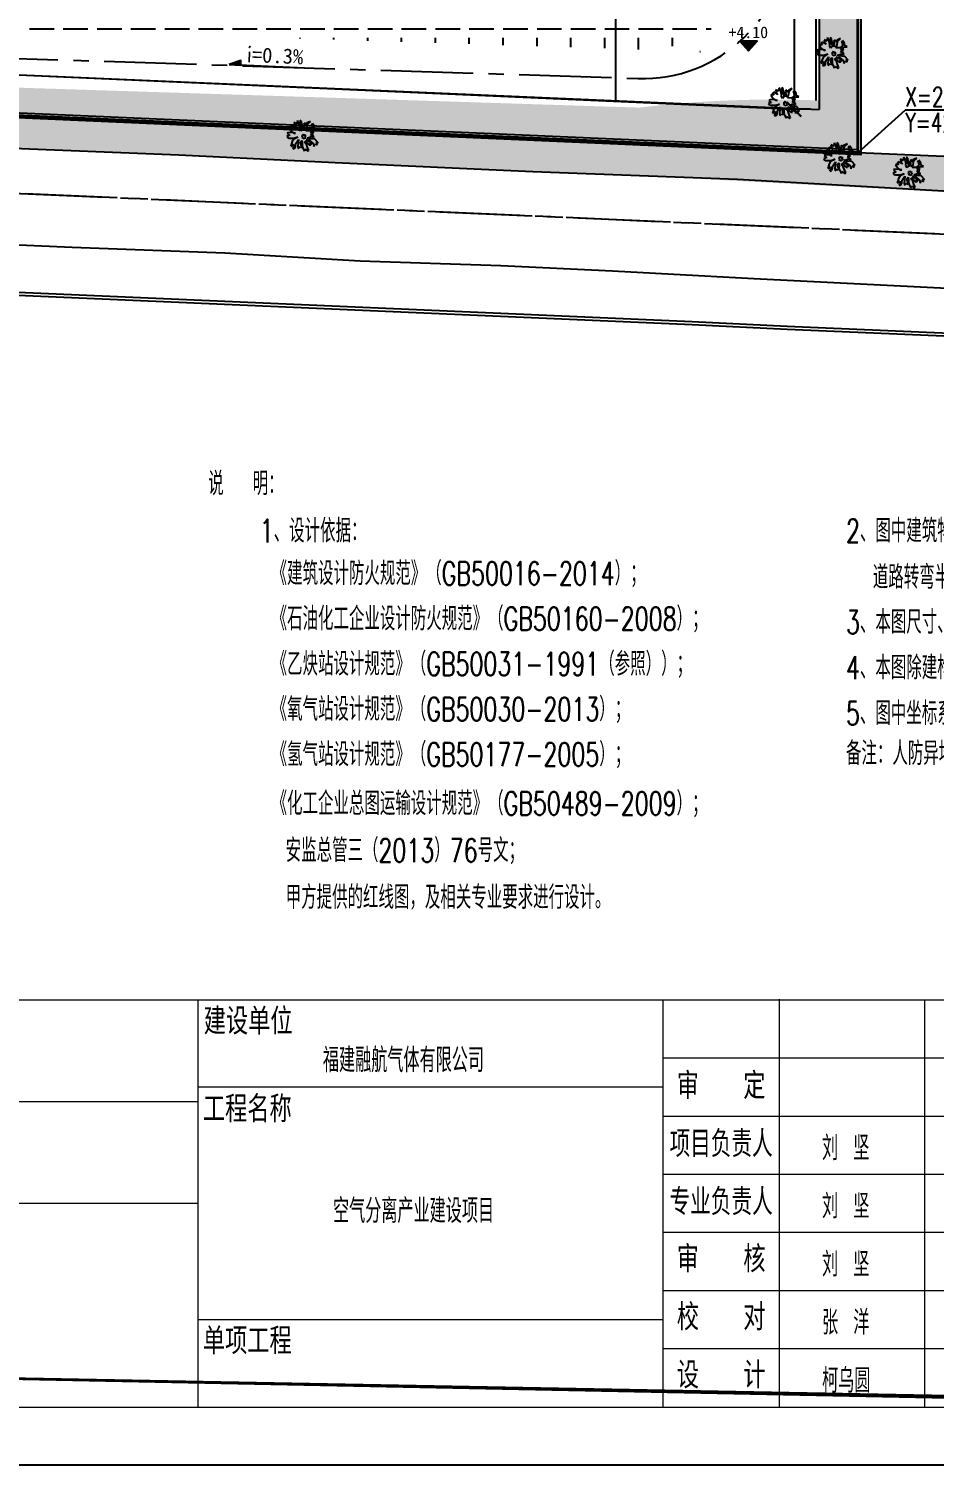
# Model space of a CAD drawing. Header units: millimetres. Extents: x 397874 to 6871063, y -8 to 5775840.
# Drawn here: x 429105.8 to 429199.3, y 2812595.3 to 2812743.5 of the extents above; entities that cross this region are included whole.
import ezdxf

# ---------------------------------------------------------------- set-up
doc = ezdxf.new("R2010")
doc.units = ezdxf.units.MM
doc.header["$LTSCALE"] = 1000
for name, pattern in [('ACAD_ISO10W100', [18, 12, -3, 0, -3]), ('CENTER2', [28.575000000000003, 19.05, -3.175, 3.175, -3.175]), ('CONTINOUS', [0])]:
    doc.linetypes.add(name, pattern=pattern)
for name, color, linetype in [('_TCH_MASK', 7, 'Continuous'), ('GRASST', 62, 'Continuous'), ('PUB_TEXT', 7, 'Continuous'), ('T1', 92, 'Continuous'), ('坐标层', 7, 'Continuous'), ('居民地线', 2, 'Continuous'), ('规划路中心线（FQ）', 2, 'Continuous')]:
    doc.layers.add(name, color=color, linetype=linetype)
doc.layers.add('FRAME', color=3, linetype='Continuous', lineweight=18)
doc.styles.add('DIM', font='txt')
doc.styles.add('dxfs', font='txt.shx', dxfattribs={"width": 0.7, "bigfont": 'dxfs.shx'})
doc.styles.add('FRAME', font='simhei.ttf', dxfattribs={"width": 0.7})
doc.styles.add('HZTXT', font='txt.shx', dxfattribs={"width": 0.75, "bigfont": 'hzdx.shx'})
doc.styles.get("Standard").update_dxf_attribs({"font": 'txt', "bigfont": 'hzdx.shx'})
doc.dimstyles.new('ISO-25', dxfattribs={"dimtxt": 2, "dimasz": 0.75, "dimexe": 1.25, "dimexo": 0.625, "dimtad": 1, "dimdec": 1, "dimdsep": 46, "dimtxsty": 'HZTXT', "dimblk": 'ARCHTICK', "dimcen": 2.5, "dimadec": 0, "dimazin": 0, "dimtfac": 1, "dimtdec": 1, "dimtmove": 0, "dimatfit": 3, "dimldrblk": 'ARCHTICK', "dimfxl": 1, "dimarcsym": 0})

# ---------------------------------------------------------------- blocks, each defined once
blk = doc.blocks.new('LV-5-1')
at = {"layer": 'T1', "color": 92, "linetype": 'Continuous'}
for p, q in [((-0.516158262853935, 1.342288916692794), (-0.5471024400111162, 1.189982487740878)), ((-0.3945174198860428, 1.250477886189444), (-0.516158262853935, 1.342288916692794)), ((-0.2112668137770299, 1.371840137984094), (-0.2423038546585872, 1.189053850497018)), ((-0.1504928241553216, 1.310694693464839), (-0.2112668137770299, 1.371840137984094)), ((0.0621232757962957, 1.066205779112181), (-0.1504928241553216, 1.310694693464839)), ((-1.372751668469988, 0.3085739107771559), (-1.373123123367549, 0.1866544766361784)), ((-1.373123123367549, 0.1866544766361784), (-1.06841740173941, 0.1552459808571314)), ((-1.189686789809755, 0.3689764455013176), (-1.372751668469988, 0.3085739107771559)), ((-1.219609465998673, 0.551948460437174), (-1.098061486755171, 0.4296575713986499)), ((-0.9757705977166609, 0.5512055506420808), (-1.219609465998673, 0.551948460437174)), ((-1.098061486755171, 0.4296575713986499), (-1.189686789809755, 0.3689764455013176)), ((-1.06841740173941, 0.1552459808571314), (-0.7638045438357324, 0.0933576265427831)), ((-0.7320245931590819, 0.5199827823118142), (-0.9757705977166609, 0.5512055506420808)), ((-0.6706005574666563, 0.6721963475391988), (-0.8230927138672683, 0.6421808076259623)), ((-0.8230927138672683, 0.6421808076259623), (-0.7623187242455458, 0.5810353631066931)), ((-0.4590988222076788, 0.0619491307636082), (-0.764175998733279, -0.0285618075981944)), ((-0.7638045438357324, 0.0933576265427831), (-0.6417922459703789, 0.1234660301804098)), ((-0.7623187242455458, 0.5810353631066931), (-0.57962530048286, 0.5195184636898915)), ((-0.4886500434990637, 0.3668405798404279), (-0.7320245931590819, 0.5199827823118142)), ((-0.7308173647420517, 0.9162209432700763), (-0.7008946885531202, 0.7332489283342198)), ((-0.5481239409793659, 0.8547040438532605), (-0.7308173647420517, 0.9162209432700763)), ((-0.7008946885531202, 0.7332489283342198), (-0.6706005574666563, 0.6721963475391988)), ((-0.6417922459703789, 0.1234660301804098), (-0.4590988222076788, 0.0619491307636082)), ((-0.57962530048286, 0.5195184636898915), (-0.3359721596496001, 0.4578158368243095)), ((-0.3048422550436527, 0.6710819828465588), (-0.5481239409793659, 0.8547040438532605)), ((-0.5471024400111162, 1.189982487740878), (-0.4865141778381599, 1.067877326151134)), ((-0.2755696249254243, 0.2747509581640628), (-0.4886500434990637, 0.3668405798404279)), ((-0.4865141778381599, 1.067877326151134), (-0.4257401882164515, 1.006731881631865)), ((-0.4257401882164515, 1.006731881631865), (-0.2432324919024609, 0.8842552651445743)), ((-0.3035421629022323, 1.097800002340122), (-0.3945174198860428, 1.250477886189444)), ((-0.3359721596496001, 0.4578158368243095), (-0.2755696249254243, 0.2747509581640628)), ((-0.0615605691080248, 0.4874599218399993), (-0.3048422550436527, 0.6710819828465588)), ((-0.1817155924856593, 1.06694868890726), (-0.3035421629022323, 1.097800002340122)), ((-0.2459255399096634, 0.0003393676224022), (-0.2155385450988092, -0.0302333546371472)), ((-0.1544859643039302, 6.07764492457e-05), (-0.2459255399096634, 0.0003393676224022)), ((-0.2432324919024609, 0.8842552651445743), (-0.0615605691080248, 0.4874599218399993)), ((-0.2423038546585872, 1.189053850497018), (-0.1817155924856593, 1.06694868890726)), ((-0.1542073731307738, 0.0915003520550499), (-0.1544859643039302, 6.07764492457e-05)), ((-0.0322879389897963, 0.0911288971575033), (-0.1542073731307738, 0.0915003520550499)), ((0.0284860506319262, 0.0299834526382483), (-0.0322879389897963, 0.0911288971575033)), ((0.0896314951511812, 0.0907574422599566), (0.0284860506319262, 0.0299834526382483)), ((0.0588730454427804, -0.0005892696214573), (0.0896314951511812, 0.0907574422599566)), ((0.1833926638665844, 0.8524753144679948), (0.0621232757962957, 1.066205779112181)), ((0.2746465120235371, 0.7912370062243355), (0.1820925717251782, 0.4257572949744173)), ((0.1820925717251782, 0.4257572949744173), (0.1825568903471009, 0.5781565876507102)), ((0.1825568903471009, 0.5781565876507102), (0.1833926638665844, 0.8524753144679948)), ((0.3665504062512781, 0.9433577077273299), (0.2746465120235371, 0.7912370062243355)), ((0.4891198864629587, 1.156345262576565), (0.3665504062512781, 0.9433577077273299)), ((0.5808380532418482, 1.247506247009071), (0.4891198864629587, 1.156345262576565)), ((0.5784235964078022, 0.4550299250927168), (0.7925255159496061, 0.6982187473039687)), ((0.6702346269110819, 0.5766707680605379), (0.5784235964078022, 0.4550299250927168)), ((0.7027574873828257, 1.247134792111524), (0.5808380532418482, 1.247506247009071)), ((0.883872227830949, 0.6674602975954826), (0.6702346269110819, 0.5766707680605379)), ((0.6716275827768783, 1.033868646089275), (0.7027574873828257, 1.247134792111524)), ((0.7019217138633564, 0.9728160652943956), (0.6716275827768783, 1.033868646089275)), ((0.8241197391774904, 1.063884186002511), (0.7019217138633564, 0.9728160652943956)), ((0.7925255159496061, 0.6982187473039687), (0.9458534458696874, 1.002553014034476)), ((0.9461320370428581, 1.09399258964028), (0.8241197391774904, 1.063884186002511)), ((1.005884525696331, 0.6975687012332656), (0.883872227830949, 0.6674602975954826)), ((0.9458534458696874, 1.002553014034476), (0.9461320370428581, 1.09399258964028)), ((1.004120114932988, 0.1184513890635372), (1.187370721042072, 0.2398136408582019)), ((1.126132412798412, 0.148559792701306), (1.004120114932988, 0.1184513890635372)), ((1.249723393978343, 0.6968257914381724), (1.005884525696331, 0.6975687012332656)), ((1.24805184693939, 0.1481883378037594), (1.126132412798412, 0.148559792701306)), ((1.127061050042272, 0.453358378053764), (1.188299358285917, 0.5446122262106456)), ((1.309940201253738, 0.4528011957074369), (1.127061050042272, 0.453358378053764)), ((1.187370721042072, 0.2398136408582019), (1.34004860489145, 0.3307888978420692)), ((1.188299358285917, 0.5446122262106456), (1.280017525064821, 0.6357732106432934)), ((1.216921942333443, -0.0650778082186321), (1.461225129237334, 0.0865785746625676)), ((1.339398558820733, 0.1174298880952875), (1.24805184693939, 0.1481883378037594)), ((1.280017525064821, 0.6357732106432934), (1.249723393978343, 0.6968257914381724)), ((1.340420059788983, 0.4527083319830467), (1.309940201253738, 0.4528011957074369)), ((1.461225129237334, 0.0865785746625676), (1.339398558820733, 0.1174298880952875)), ((1.34004860489145, 0.3307888978420692), (1.340420059788983, 0.4527083319830467)), ((-1.131698711919569, -0.6065647550752828), (-1.314856454304248, -0.69744714833476)), ((-1.314856454304248, -0.69744714833476), (-1.071203313471003, -0.759149775200342)), ((-1.283447958525144, -0.3927414267067064), (-1.131698711919569, -0.6065647550752828)), ((-1.100754534762387, -0.454258326123508), (-1.283447958525144, -0.3927414267067064)), ((-1.071203313471003, -0.759149775200342), (-1.193494202509598, -0.8806977544437729)), ((-1.193494202509598, -0.8806977544437729), (-0.7664975918429491, -0.7905582709793748)), ((-0.97883510062141, -0.4546297810210547), (-1.100754534762387, -0.454258326123508)), ((-0.856079892960949, -0.1806825091013309), (-1.008943504259094, -0.332617483155687)), ((-1.008943504259094, -0.332617483155687), (-0.7650117722527625, -0.3028805344154648)), ((-0.9472408773935115, -0.0889643423225124), (-1.008572049361561, -0.2106980490147095)), ((-1.008572049361561, -0.2106980490147095), (-0.856079892960949, -0.1806825091013309)), ((-0.6126124795765406, -0.3033448530374017), (-0.97883510062141, -0.4546297810210547)), ((-0.764175998733279, -0.0285618075981944), (-0.9472408773935115, -0.0889643423225124)), ((-0.7664975918429491, -0.7905582709793748), (-0.4603060506246948, -0.3342890301946539)), ((-0.7650117722527625, -0.3028805344154648), (-0.4290832822943571, -0.0905430256370749)), ((-0.4290832822943571, -0.0905430256370749), (-0.6126124795765406, -0.3033448530374017)), ((-0.4002749707979945, -0.6392733429958639), (-0.5836184406314828, -0.7911154533257019)), ((-0.5836184406314828, -0.7911154533257019), (-0.4922717287501257, -0.8218739030341737)), ((-0.4922717287501257, -0.8218739030341737), (-0.1870088247756883, -0.6704032476017403)), ((-0.4603060506246948, -0.3342890301946539), (-0.3077210304996356, -0.2737936317460878)), ((-0.369052202467671, -0.3955273384382991), (-0.4002749707979945, -0.6392733429958639)), ((-0.3077210304996356, -0.2737936317460878), (-0.369052202467671, -0.3955273384382991)), ((-0.1870088247756883, -0.6704032476017403), (-0.3092997138141982, -0.7919512268451712)), ((-0.3092997138141982, -0.7919512268451712), (-0.1566218299648199, -0.700975969861446)), ((-0.1566218299648199, -0.700975969861446), (-0.2488043153656463, -0.9445362469702445)), ((-0.2488043153656463, -0.9445362469702445), (-0.1569004211379763, -0.792415545467108)), ((-0.2155385450988092, -0.0302333546371472), (-0.2159099999963559, -0.1521527887782668)), ((-0.2159099999963559, -0.1521527887782668), (-0.1548574192014769, -0.1218586576917318)), ((-0.1569004211379763, -0.792415545467108), (-0.1271634723978252, -1.036347277473595)), ((-0.1548574192014769, -0.1218586576917318), (-0.1552288740990235, -0.2437780918327093)), ((-0.1552288740990235, -0.2437780918327093), (-0.1244704243906227, -0.1524313799514374)), ((-0.0055226294300041, -1.128158307976804), (-0.1282778370904651, -1.402105579896528)), ((-0.1282778370904651, -1.402105579896528), (0.0855454912781823, -1.250356333290938)), ((-0.1271634723978252, -1.036347277473595), (-0.065275118083477, -0.7317344195697757)), ((-0.1244704243906227, -0.1524313799514374), (0.0276502771124427, -0.2443352741790221)), ((-0.065275118083477, -0.7317344195697757), (-0.0055226294300041, -1.128158307976804)), ((-0.0331237125092798, -0.1831898296597672), (0.0888885853561021, -0.1530814260221405)), ((0.0276502771124427, -0.2443352741790221), (-0.0331237125092798, -0.1831898296597672)), ((0.0585015905452337, -0.1225087037624348), (0.1502197573241233, -0.0313477193297871)), ((0.0888885853561021, -0.1530814260221405), (0.0585015905452337, -0.1225087037624348)), ((0.1502197573241233, -0.0313477193297871), (0.0588730454427804, -0.0005892696214573)), ((0.0855454912781823, -1.250356333290938), (0.268146051316478, -1.342353091243069)), ((0.1175111694035991, -0.7627714604514182), (0.301318957858939, -0.4585300574452873)), ((0.1775422492302283, -1.067755773252628), (0.1175111694035991, -0.7627714604514182)), ((0.3906226678038536, -1.15984539492915), (0.1775422492302283, -1.067755773252628)), ((0.301318957858939, -0.4585300574452873), (0.4530682044645289, -0.6723533858138637)), ((0.3902512129063069, -1.281764829070127), (0.5734089552909438, -1.190882435810636)), ((0.573037500393383, -1.312801869951613), (0.3902512129063069, -1.281764829070127)), ((0.5734089552909438, -1.190882435810636), (0.3906226678038536, -1.15984539492915)), ((0.4530682044645289, -0.6723533858138637), (0.7267368852110252, -0.8865481690801289)), ((0.4539968417084026, -0.36755480046142), (1.002355704169645, -0.4606659231061769)), ((0.6973713913684207, -0.5206970029328062), (0.4539968417084026, -0.36755480046142)), ((0.6065818618333907, -0.3070594020128539), (0.4854053374874923, -0.0628490788333522)), ((0.4854053374874923, -0.0628490788333522), (0.6682844886989585, -0.0634062611796793)), ((1.155126451743484, -0.3392108075871363), (0.6065818618333907, -0.3070594020128539)), ((0.6682844886989585, -0.0634062611796793), (0.7596312005803156, -0.0941647108881511)), ((0.910544673666351, -0.582306766073998), (0.6973713913684207, -0.5206970029328062)), ((0.7267368852110252, -0.8865481690801289), (0.8170620961241184, -1.252585062676218)), ((0.7578667898169726, -0.6732820230577232), (0.9404673498552825, -0.7652787810098545)), ((0.8485634556276125, -0.9173994825129768), (0.7578667898169726, -0.6732820230577232)), ((0.7596312005803156, -0.0941647108881511), (0.820405190202024, -0.1553101554074061)), ((0.8170620961241184, -1.252585062676218), (0.8485634556276125, -0.9173994825129768)), ((0.820405190202024, -0.1553101554074061), (1.094445325846067, -0.2475855045325517)), ((0.9404673498552825, -0.7652787810098545), (0.910544673666351, -0.582306766073998)), ((1.002355704169645, -0.4606659231061769), (1.215436122743256, -0.5527555447825421)), ((1.094445325846067, -0.2475855045325517), (1.277231613333228, -0.27862254541418)), ((1.154847860570314, -0.4306503831927984), (1.276860158435682, -0.4005419795551717)), ((1.368021142868258, -0.4922601463339902), (1.154847860570314, -0.4306503831927984)), ((1.276860158435682, -0.4005419795551717), (1.155126451743484, -0.3392108075871363)), ((1.215436122743256, -0.5527555447825421), (1.368021142868258, -0.4922601463339902)), ((1.33884137647442, -0.0654492631161787), (1.216921942333443, -0.0650778082186321)), ((1.247216073419906, -0.126130389013511), (1.33884137647442, -0.0654492631161787)), ((1.369135507560884, -0.1265018439110577), (1.247216073419906, -0.126130389013511)), ((1.277231613333228, -0.27862254541418), (1.460110764544694, -0.279179727760507)), ((1.277603068230775, -0.1567031112732025), (1.369135507560884, -0.1265018439110577)), ((1.399522502371752, -0.1570745661707491), (1.277603068230775, -0.1567031112732025)), ((1.338469921576873, -0.1873686972571562), (1.399522502371752, -0.1570745661707491)), ((1.460110764544694, -0.279179727760507), (1.338469921576873, -0.1873686972571562)), ((0.268146051316478, -1.342353091243069), (0.573037500393383, -1.312801869951613))]:
    blk.add_line(p, q, dxfattribs=at)
at = {"layer": 'T1', "color": 92, "linetype": 'Continuous', "style": 'DIM', "flags": 1}
for tag in ['XVALUE', 'YVALUE']:
    blk.add_attdef(tag, (0.0284860506319262, 0.0299834526382483), '', height=2e-05, rotation=359.825436098794, dxfattribs=at)
blk = doc.blocks.new('a1-25')
at = {"layer": 'FRAME', "lineweight": 18}
for p, q in [((433140.6497665268, 2815139.961964774), (432566.6497665268, 2815139.961964774)), ((432920.6497665268, 2815139.961964774), (432920.6497665268, 2815069.961964774)), ((433000.6497665268, 2815139.961964774), (433000.6497665268, 2815069.961964774)), ((433020.6497665268, 2815140.096810847), (433020.6497665268, 2815069.961964774)), ((433045.6497665268, 2815139.798747684), (433045.6497665268, 2815069.961964774)), ((433070.6497665268, 2815129.961964774), (433000.6497665268, 2815129.961964774)), ((433000.6497665268, 2815124.961964774), (432920.6497665268, 2815124.961964774)), ((432920.6497665268, 2815122.461964774), (432850.6497665268, 2815122.461964774)), ((433070.6497665268, 2815119.961964774), (433000.6497665268, 2815119.961964774)), ((433070.6497665268, 2815109.961964774), (433000.6497665268, 2815109.961964774)), ((432920.6497665268, 2815104.961964774), (432850.6497665268, 2815104.961964774)), ((433070.6497665268, 2815099.961964774), (433000.6497665268, 2815099.961964774)), ((433070.6497665268, 2815089.961964774), (433000.6497665268, 2815089.961964774)), ((433000.6497665268, 2815084.961964774), (432920.6497665268, 2815084.961964774)), ((433070.6497665268, 2815079.961964774), (433000.6497665268, 2815079.961964774)), ((432566.6497665268, 2815069.961964774), (433140.6497665268, 2815069.961964774)), ((432556.6497665268, 2815059.961964774), (433150.6497665268, 2815059.961964774))]:
    blk.add_line(p, q, dxfattribs=at)
at = {"layer": 'FRAME', "lineweight": 18, "char_height": 4, "style": 'FRAME'}
for s, insert, width, attachment_point in [('建设单位', (432921.6497665268, 2815138.461964774), 23.75254237288144, 1), ('审    定', (433010.6497665268, 2815125.153501856), 23.42033898305075, 5), ('工程名称', (432921.5080337952, 2815123.372517188), 23.68135593220337, 1), ('{\\W0.65;项目负责人}', (433010.6497665268, 2815115.172870234), 27.58644067796617, 5), ('{\\W0.65;专业负责人}', (433010.6497665268, 2815105.192238612), 27.63050847457635, 5), ('审    核', (433010.6497665268, 2815095.360638571), 23.56271186440688, 5), ('校    对', (433010.6497665268, 2815085.38000695), 23.7050847457628, 5), ('单项工程', (432921.5080337952, 2815083.494258013), 23.49152542372882, 1), ('设    计', (433010.6497665268, 2815075.399375328), 23.63389830508473, 5)]:
    blk.add_mtext(s, dxfattribs=dict(at, insert=insert, width=width, attachment_point=attachment_point))
blk = doc.blocks.new('_ArchTick')
at = {"color": 0, "linetype": 'ByBlock', "const_width": 0.15}
blk.add_lwpolyline([(-0.5, -0.5), (0.5, 0.5)], dxfattribs=at)
blk = doc.blocks.new('*D979')
at = {"color": 0, "linetype": 'CONTINOUS', "lineweight": -2, "transparency": 16777216}
for p, q in [((429186.4065445493, 2812759.301998049), (429183.5305068252, 2812759.301998049)), ((429184.7805068252, 2812759.301998049), (429184.7805068252, 2812735.202025681)), ((429186.4430393801, 2812735.202025681), (429183.5305068252, 2812735.202025681))]:
    blk.add_line(p, q, dxfattribs=at)
at = {"layer": 'Defpoints', "color": 0, "linetype": 'CONTINOUS', "transparency": 16777216}
for p in [(429187.0315445493, 2812759.301998049), (429184.7805068252, 2812735.202025681), (429187.0680393801, 2812735.202025681)]:
    blk.add_point(p, dxfattribs=at)
at = {"color": 0, "linetype": 'CONTINOUS', "lineweight": -2, "transparency": 16777216, "xscale": 1.5, "yscale": 1.5, "zscale": 1.5}
for p, rotation in [((429184.7805068252, 2812759.301998049), 90), ((429184.7805068252, 2812735.202025681), 270)]:
    blk.add_blockref('_ArchTick', p, dxfattribs=dict(at, rotation=rotation))
at = {"color": 0, "linetype": 'CONTINOUS', "transparency": 16777216, "insert": (429183.1555068247, 2812747.252011865), "char_height": 2, "attachment_point": 5, "rotation": 90, "style": 'HZTXT'}
blk.add_mtext('24.0', dxfattribs=at)
blk = doc.blocks.new('_None')

msp = doc.modelspace()

# ---------------------------------------------------------------- hatches: boundary and pattern name
at = {"linetype": 'CONTINOUS'}
h = msp.add_hatch(dxfattribs=at)
h.set_pattern_fill('GRASS', color=3, scale=0.05400000000000001, angle=4.102915539087937e-11, style=0)
h.set_pattern_definition([(90, (428986.6435814556, 2812723.687127263), (-0.9698670000006944, 0.9698669999993059), [0.257175, -1.682559]), (45.00000000004098, (428986.6435814556, 2812723.687127263), (-0.9698676610761627, 0.9698676610747745), [0.257175, -1.114425]), (135.0000000000411, (428986.6435814556, 2812723.687127263), (-0.9698676610747745, -0.9698676610761627), [0.257175, -1.114425])])
edge = h.paths.add_edge_path()
edge.add_line((428996.5340162001, 2812984.894311839), (429007.7505203885, 2812986.572332765))
edge.add_arc((428245.5004267226, 2812967.567925284), 762.4869656571109, 0.2336791067045283, 1.428201607522908, ccw=False)
edge.add_line((429007.9810508167, 2812970.67769673), (429010.3926568062, 2812757.702723823))
edge.add_arc((429028.3916748471, 2812757.890738543), 17.99999999949577, 180.5984803246318, 268.1596675650175)
edge.add_line((429027.8136167689, 2812739.900022915), (429168.8104670618, 2812735.369665698))
edge.add_arc((429182.6395267767, 2812620.5617707), 115.6377777654213, 87.64632188930659, 96.86840990815591, ccw=False)
edge.add_line((429187.3885251358, 2812736.101991667), (429187.3909169407, 2812858.041225319))
edge.add_arc((425829.0373351499, 2812780.794741018), 3359.241848939383, 1.317644837385991, 1.469011999955537)
edge.add_line((429187.1751235002, 2812866.913229863), (429187.0315445493, 2812877.851964131))
edge.add_line((429187.0315445493, 2812877.851964131), (429191.3913752966, 2812878.101908972))
edge.add_line((429191.3913752967, 2812878.101908972), (429191.3948480924, 2812730.730573097))
edge.add_line((429191.394848092, 2812730.730573097), (429255.2584931663, 2812727.933340749))
edge.add_line((429255.2584931664, 2812727.933340749), (429255.2584931664, 2812723.687127263))
edge.add_line((429255.2584931664, 2812723.687127263), (429168.3849883561, 2812728.376376006))
edge.add_line((429168.3849883559, 2812728.376376006), (429129.359588356, 2812730.109876006))
edge.add_line((429129.3595883562, 2812730.109876006), (429091.5180883561, 2812731.731376007))
edge.add_line((429091.5180883561, 2812731.731376007), (429068.6550383561, 2812732.740376006))
edge.add_line((429068.6550383563, 2812732.740376006), (428995.9638605184, 2812736.192982226))
edge.add_arc((428996.3650182923, 2812744.638958753), 8.455498037436657, 181.284425770136, 267.2806712726182, ccw=False)
edge.add_line((428987.9116447894, 2812744.449423851), (428988.4926022603, 2812805.439615662))
edge.add_line((428988.4926022603, 2812805.439615662), (428987.7584499301, 2812883.630166006))
edge.add_line((428987.7584499302, 2812883.630166006), (428987.2482114521, 2812934.770531804))
edge.add_line((428987.2482114518, 2812934.770531804), (428986.7619213699, 2812983.746941416))
edge.add_line((428986.7619213702, 2812983.746941416), (428996.5340161999, 2812984.894311839))
h = msp.add_hatch(color=256, dxfattribs=at)
h.dxf.hatch_style = 1
h.paths.add_polyline_path([(429180.9733218891, 2812742.218283426), (429179.2013646015, 2812742.218283426), (429180.0873432467, 2812741.240266718)])
h = msp.add_hatch(color=256, dxfattribs=at)
h.dxf.hatch_style = 1
h.paths.add_polyline_path([(429127.6757962322, 2812739.763793658), (429127.695599522, 2812740.225283752), (429126.4695677953, 2812739.815554881)])

# ---------------------------------------------------------------- linework, layer by layer
at = {"color": 3, "linetype": 'CONTINOUS'}
for p, q in [((429187.0315445493, 2812877.851964131), (429187.0315445493, 2812736.101991667)), ((429166.3729899088, 2812761.001991667), (429166.3729899088, 2812736.101991667)), ((429072.991210731, 2812740.14751636), (429184.7805068252, 2812735.202025681)), ((429191.3880552724, 2812733.646011723), (429191.3880081852, 2812730.734798481)), ((429191.3880081852, 2812730.734798481), (429255.2584931664, 2812727.933340749))]:
    msp.add_line(p, q, dxfattribs=at)
at = {"color": 252, "linetype": 'CONTINOUS'}
for p, q in [((429105.8686034833, 2812743.507498853), (429108.4086034833, 2812743.507498853)), ((429109.361103483, 2812743.507498853), (429111.901103483, 2812743.507498853)), ((429112.8536034832, 2812743.507498853), (429115.3936034832, 2812743.507498853)), ((429116.3461034833, 2812743.507498853), (429118.8861034829, 2812743.507498853)), ((429119.838603483, 2812743.507498853), (429122.3786034831, 2812743.507498853)), ((429123.3311034832, 2812743.507498853), (429125.8711034833, 2812743.507498853)), ((429126.8236034829, 2812743.507498853), (429129.363603483, 2812743.507498853)), ((429130.3161034831, 2812743.507498853), (429132.8561034831, 2812743.507498853)), ((429133.8086034833, 2812743.507498853), (429136.3486034828, 2812743.507498853)), ((429137.301103483, 2812743.507498853), (429139.841103483, 2812743.507498853)), ((429140.7936034831, 2812743.507498853), (429143.3336034832, 2812743.507498853)), ((429144.2861034828, 2812743.507498853), (429146.8261034829, 2812743.507498853)), ((429147.778603483, 2812743.507498853), (429150.318603483, 2812743.507498853)), ((429151.2711034832, 2812743.507498853), (429153.8111034832, 2812743.507498853)), ((429154.7636034829, 2812743.507498853), (429157.3036034829, 2812743.507498853)), ((429158.256103483, 2812743.507498853), (429160.7961034831, 2812743.507498853)), ((429161.7486034832, 2812743.507498853), (429164.2886034832, 2812743.507498853)), ((429165.2411034829, 2812743.507498853), (429167.7811034829, 2812743.507498853)), ((429168.7336034831, 2812743.507498853), (429171.2736034831, 2812743.507498853)), ((429172.2261034832, 2812743.507498853), (429174.7661034828, 2812743.507498853)), ((429175.7186034829, 2812743.507498853), (429176.2383942618, 2812743.507498853)), ((429133.8086034833, 2812742.49740384), (429133.8086034833, 2812742.554998854)), ((429137.3011034834, 2812742.385186634), (429137.3011034834, 2812742.554998854)), ((429140.7936034831, 2812742.272969428), (429140.7936034831, 2812742.554998854)), ((429144.2861034833, 2812742.160752222), (429144.2861034833, 2812742.554998854)), ((429147.7786034835, 2812742.048535016), (429147.7786034835, 2812742.554998854)), ((429151.2711034832, 2812741.93631781), (429151.2711034832, 2812742.554998854)), ((429154.7636034833, 2812741.824100605), (429154.7636034833, 2812742.554998854)), ((429158.2561034835, 2812741.711883399), (429158.2561034835, 2812742.554998854)), ((429161.7486034832, 2812741.599666193), (429161.7486034832, 2812742.554998854)), ((429165.2411034834, 2812741.487448987), (429165.2411034834, 2812742.554998854)), ((429168.7336034835, 2812741.375231781), (429168.7336034835, 2812742.554998854)), ((429172.2261034832, 2812741.700700836), (429172.2261034832, 2812742.554998854))]:
    msp.add_line(p, q, dxfattribs=at)
at = {"color": 1, "linetype": 'CENTER2', "ltscale": 0.0005}
msp.add_line((429027.8956641173, 2812742.898934851), (429168.7046458912, 2812738.374614022), dxfattribs=at)
at = {"color": 6, "linetype": 'CONTINOUS'}
msp.add_line((429072.9896789702, 2812740.147584124), (429184.7805068252, 2812735.202025681), dxfattribs=at)
at = {"color": 0}
msp.add_line((429127.5158758052, 2812739.770656103), (429134.2509938381, 2812739.481641242), dxfattribs=at)
msp.add_lwpolyline([(429261.258493166, 2813099.897622979), (429261.2584931664, 2812595.29762298), (428904.8584931665, 2812595.297622979), (428904.858493166, 2813099.897622979)], close=True)
at = {"color": 3, "linetype": 'CONTINOUS', "const_width": 0.5}
msp.add_lwpolyline([(428910.8584931763, 2812601.297622979), (429255.2584931762, 2812601.29762298), (429255.2584931762, 2813084.89762298), (428910.8584931763, 2813084.897622979), (428910.8584931768, 2812601.297622979)], dxfattribs=at)
at = {"color": 1, "linetype": 'CONTINOUS', "const_width": 0.3}
msp.add_lwpolyline([(429191.3948480817, 2813030.094041107), (429191.3880081861, 2812730.734798482), (429018.3844394274, 2812738.323001164)], dxfattribs=at)
msp.add_lwpolyline([(429191.3948480817, 2813030.094041107), (429191.3880081861, 2812730.734798482), (429018.3844394274, 2812738.323001164)], dxfattribs=at)
at = {"color": 0}
msp.add_lwpolyline([(429180.0873432467, 2812741.240266718), (429180.9733218891, 2812742.218283426), (429179.2013646015, 2812742.218283426)], close=True, dxfattribs=at)
at = {"color": 0, "linetype": 'CONTINOUS'}
msp.add_lwpolyline([(429126.4695677953, 2812739.815554881), (429127.6757962322, 2812739.763793658), (429127.695599522, 2812740.225283752), (429126.4695677953, 2812739.815554881)], dxfattribs=at)
at = {"color": 1, "linetype": 'CENTER2', "ltscale": 0.0005, "flags": 128}
for points in [[(428919.8584931665, 2812734.637231082), (429255.2584931664, 2812719.92606436)], [(428947.1467342335, 2812733.4403263), (429255.2584931664, 2812719.92606436)]]:
    msp.add_lwpolyline(points, dxfattribs=at)
at = {"color": 1, "linetype": 'CENTER2', "ltscale": 0.0005}
msp.add_arc((429169.1863609566, 2812753.366877047), 15, 268.1596675385732, 359.9349391524663, dxfattribs=at)
at = {"layer": '_TCH_MASK', "color": 2, "linetype": 'CONTINOUS'}
for p, q in [((429187.3706514916, 2812878.105126243), (429187.3706514916, 2812735.179352683)), ((429175.0757180769, 2812741.171453863), (429175.1424675263, 2812741.169309143)), ((429072.9677043706, 2812740.133189094), (429187.3706514916, 2812735.179352683)), ((429090.8508752709, 2812739.379045438), (429184.7805068252, 2812735.202025681)), ((429191.3880552724, 2812732.795617442), (429191.3907744079, 2812732.795499742))]:
    msp.add_line(p, q, dxfattribs=at)
at = {"layer": '坐标层', "color": 0, "linetype": 'Continuous'}
for p, q in [((429191.3880081852, 2812730.734798481), (429196.2545493203, 2812735.116294044)), ((429211.8656916139, 2812735.116294044), (429196.2545493194, 2812735.116294044))]:
    msp.add_line(p, q, dxfattribs=at)
at = {"layer": '居民地线', "color": 151, "linetype": 'Continuous', "lineweight": -3, "ltscale": 0.5, "flags": 128}
for points in [[(429180.4578255351, 2813015.36171623), (429191.6833792138, 2813015.36171623), (429191.6833792138, 2812730.502076107), (429015.9698483148, 2812738.204689663, -0.3431460869544576), (428994.243639397, 2812760.791181666, -0.3431460869544576)], [(429180.4578255351, 2813015.184760935), (429191.2833792134, 2813015.138057581), (429191.2833792134, 2812731.001575932), (429016.0074204491, 2812738.685007988, -0.3429245668939178), (428994.6414416628, 2812760.914635984)]]:
    msp.add_lwpolyline(points, format="xyb", dxfattribs=at)
for points in [[(429255.2584931664, 2812709.736213875), (429184.0800328199, 2812712.777423586), (429174.2807552395, 2812713.26041585), (429141.8556346321, 2812714.669377638), (429103.0984890047, 2812716.352379619), (429078.7720511421, 2812717.416376901), (429039.9914167658, 2812719.084369777), (429024.2518333294, 2812719.755364808), (429019.2364515429, 2812719.967219361)], [(429255.2584931664, 2812709.435940155), (429184.066245215, 2812712.477738962), (429174.2668590005, 2812712.96073658), (429141.8426177204, 2812714.369660159), (429103.0854279483, 2812716.052664057), (429078.7590513811, 2812717.116658658), (429039.9785819813, 2812718.784644438), (429024.2391139218, 2812719.45563455), (429019.2364515429, 2812719.666951824)]]:
    msp.add_lwpolyline(points, dxfattribs=at)
at = {"layer": '规划路中心线（FQ）', "color": 2, "linetype": 'ACAD_ISO10W100', "ltscale": 0.5, "flags": 128}
for points in [[(429004.0564870252, 2812735.528871405), (429056.6954383561, 2812733.268876006), (429080.614638356, 2812732.211876006), (429102.4215383562, 2812731.250876007), (429121.3064383562, 2812730.499876007), (429137.4127383563, 2812729.719876007), (429157.8271383559, 2812728.782876006), (429178.9428383564, 2812727.969876007), (429255.2584931664, 2812723.687127263)], [(429255.2584931664, 2812714.056565134), (429180.6239383561, 2812717.689876006), (429166.0607383563, 2812718.480876007), (429154.5063383561, 2812719.031876007), (429139.9898383562, 2812719.515876006), (429126.0314383563, 2812720.335876007), (429110.2645383561, 2812720.947876006), (429087.5832383563, 2812721.863876007), (429062.792538356, 2812722.893876006), (429034.1375383562, 2812724.130876007), (429021.8270936306, 2812724.731273427), (429021.3281258787, 2812724.749285451), (429020.8281581937, 2812724.767297503), (429020.3281905344, 2812724.786309491), (429019.8292227862, 2812724.804321515), (429019.3292551269, 2812724.823333503), (429003.9172531064, 2812725.517949547)]]:
    msp.add_lwpolyline(points, dxfattribs=at)

# ---------------------------------------------------------------- block references
at = {"color": 3, "linetype": 'CONTINOUS', "xscale": 0.6000000000000227, "yscale": 0.6000000000000227, "zscale": 0.6000000000000227}
msp.add_blockref('a1-25', (169370.8686344605, 1123559.32044393), dxfattribs=at)
at = {"layer": 'GRASST', "xscale": 1.154735999051131, "yscale": 1.154735999051131, "zscale": 1.154735999051131, "rotation": 120.0001998542545}
for p in [(429188.8063567202, 2812740.964710036), (429183.8166259048, 2812735.802779649), (429134.1055048588, 2812732.411206401), (429189.519145567, 2812730.106841843), (429196.6812217212, 2812728.624223945)]:
    msp.add_blockref('LV-5-1', p, dxfattribs=at)

# ---------------------------------------------------------------- texts
at = {"color": 0, "linetype": 'CONTINOUS', "ltscale": 10, "style": 'dxfs', "width": 0.7}
for s, p in [('X=2816518.238', (429196.2545493194, 2812735.478241995)), ('Y=428172.147', (429196.2545493194, 2812732.825252742))]:
    msp.add_text(s, height=2, dxfattribs=at).set_placement(p)
at = {"color": 0, "insert": (429182.1045816205, 2812743.736753456), "char_height": 3, "width": 6.345992249884768, "attachment_point": 3}
msp.add_mtext('{\\fSimSun|b0|i0|c134|p2;\\H0.4x;+4.10}', dxfattribs=at)
at = {"color": 0, "insert": (429134.1671575573, 2812741.393036916), "char_height": 3.9, "width": 8.739241735174664, "attachment_point": 3, "rotation": 357.5428524480337}
msp.add_mtext('{\\H0.4x;i\\fSimSun|b0|i0|c134|p2;=0.3%\\P  }', dxfattribs=at)
at = {"layer": 'PUB_TEXT', "color": 0, "linetype": 'CONTINOUS', "ltscale": 5, "style": 'dxfs', "width": 0.7}
for s, height, p in [('说  明：', 2.4, (429124.3164278674, 2812695.380152151)), ('1、设计依据：', 2.4, (429129.6399710253, 2812690.506032527)), ('2、图中建筑物尺寸及坐标均标注在建筑外墙上；', 2.4, (429190.1410285118, 2812690.506032527)), ('《建筑设计防火规范》（GB50016-2014）；', 2.4, (429130.8649255829, 2812686.106732622)), ('道路转弯半径除注明外均为12米。', 2.4, (429192.9159727483, 2812685.728973582)), ('《石油化工企业设计防火规范》（GB50160-2008）；', 2.4, (429130.8649255829, 2812681.439634569)), ('3、本图尺寸、坐标、高程单位除均以米计。', 2.4, (429190.1410478773, 2812681.088594515)), ('《乙炔站设计规范》（GB50031-1991（参照））；', 2.4, (429130.8649255829, 2812676.772536517)), ('4、本图除建构筑物、绿地以及铺地外均为水泥硬地和水泥道路。', 2.4, (429190.1410673903, 2812676.386968383)), ('《氧气站设计规范》（GB50030-2013）；', 2.4, (429130.8649255829, 2812672.105438464)), ('5、图中坐标系统为西安坐标（FQ）系统。', 2.4, (429190.1410869034, 2812671.68534225)), ('《氢气站设计规范》（GB50177-2005）；', 2.4, (429130.8649255829, 2812667.438340411)), ('备注：人防异地安置。', 2.4, (429190.1410869034, 2812667.543947446)), ('《化工企业总图运输设计规范》（GB50489-2009）；', 2.4, (429130.864945096, 2812662.377107343)), ('安监总管三（2013）76号文；', 2.4, (429132.3185609402, 2812657.53666905)), ('甲方提供的红线图，及相关专业要求进行设计。', 2.4, (429132.3185609397, 2812652.696230758)), ('福建融航气体有限公司', 2.5, (429136.1582917753, 2812635.848194193)), ('刘 坚', 2.5, (429187.6760432739, 2812626.772452966)), ('刘 坚', 2.5, (429187.6760432739, 2812620.772452966)), ('空气分离产业建设项目', 2.5, (429137.2009130712, 2812620.298274656)), ('刘 坚', 2.5, (429187.6760432739, 2812614.772452966)), ('张 洋', 2.5, (429187.6760432739, 2812608.772452966)), ('柯乌圆', 2.5, (429187.6760432739, 2812602.772452966))]:
    msp.add_text(s, height=height, dxfattribs=at).set_placement(p)

# ---------------------------------------------------------------- dimensions: what is measured, and where the dimension line sits
at = {"color": 3, "linetype": 'CONTINOUS'}
dim = msp.add_linear_dim(base=(429184.7805068252, 2812735.202025681), p1=(429187.0315445493, 2812759.301998049), p2=(429187.0680393801, 2812735.202025681), angle=90, text='24.0', dimstyle='ISO-25', override={"dimasz": 1.5, "dimzin": 0, "dimldrblk": 'None'}, dxfattribs=at)
dim.commit()
dim.dimension.update_dxf_attribs({"geometry": '*D979', "text_midpoint": (429183.1555068247, 2812747.252011865)})

doc.saveas('drawing.dxf')
